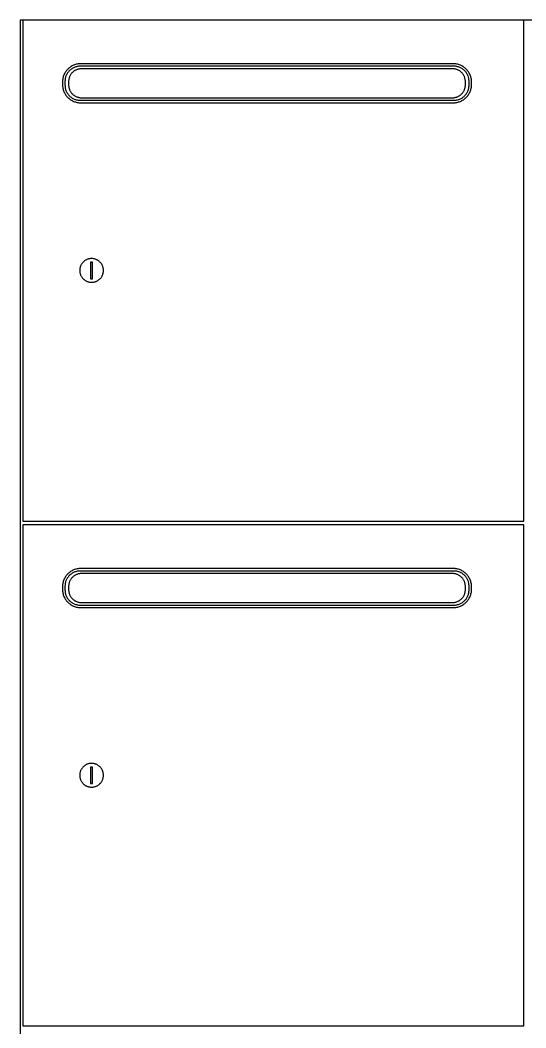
# Model space of a CAD drawing. Header units: millimetres. Extents: x 1075 to 13200, y 678 to 7235.
# Drawn here: x 6394 to 6795, y 1989 to 2788 of the extents above; entities that cross this region are included whole.
import ezdxf

# ---------------------------------------------------------------- set-up
doc = ezdxf.new("R2010")
doc.units = ezdxf.units.MM

msp = doc.modelspace()

# ---------------------------------------------------------------- linework, layer by layer
at = {"color": 0}
for points in [[(7195.13, 2787.76, 0), (6394.13, 2787.76, 0), (6394.13, 1187.76, 0), (7195.13, 1187.76, 0)], [(6793.13, 2787.76, 0), (6396.13, 2787.76, 0), (6396.13, 2390.76, 0), (6793.13, 2390.76, 0)], [(6751.63, 2738.74, 0), (6751.61, 2739.49, 0), (6751.56, 2740.23, 0), (6751.47, 2740.95, 0), (6751.34, 2741.67, 0), (6751.17, 2742.37, 0), (6750.98, 2743.06, 0), (6750.75, 2743.73, 0), (6750.49, 2744.39, 0), (6750.2, 2745.03, 0), (6749.88, 2745.66, 0), (6749.53, 2746.27, 0), (6749.15, 2746.86, 0), (6748.75, 2747.43, 0), (6748.31, 2747.97, 0), (6747.86, 2748.5, 0), (6747.38, 2749.01, 0), (6746.87, 2749.49, 0), (6746.35, 2749.94, 0), (6745.8, 2750.37, 0), (6745.23, 2750.78, 0), (6744.64, 2751.16, 0), (6744.03, 2751.51, 0), (6743.4, 2751.83, 0), (6742.76, 2752.12, 0), (6742.1, 2752.38, 0), (6741.43, 2752.61, 0), (6740.74, 2752.8, 0), (6740.04, 2752.97, 0), (6739.32, 2753.09, 0), (6738.6, 2753.19, 0), (6737.86, 2753.24, 0), (6737.11, 2753.26, 0), (6442.15, 2753.26, 0), (6441.41, 2753.24, 0), (6440.67, 2753.19, 0), (6439.94, 2753.09, 0), (6439.23, 2752.97, 0), (6438.53, 2752.8, 0), (6437.84, 2752.61, 0), (6437.16, 2752.38, 0), (6436.5, 2752.12, 0), (6435.86, 2751.83, 0), (6435.23, 2751.51, 0), (6434.63, 2751.16, 0), (6434.04, 2750.78, 0), (6433.47, 2750.37, 0), (6432.92, 2749.94, 0), (6432.39, 2749.49, 0), (6431.89, 2749.01, 0), (6431.41, 2748.5, 0), (6430.95, 2747.97, 0), (6430.52, 2747.43, 0), (6430.11, 2746.86, 0), (6429.74, 2746.27, 0), (6429.39, 2745.66, 0), (6429.07, 2745.03, 0), (6428.77, 2744.39, 0), (6428.51, 2743.73, 0), (6428.29, 2743.06, 0), (6428.09, 2742.37, 0), (6427.93, 2741.67, 0), (6427.8, 2740.95, 0), (6427.71, 2740.23, 0), (6427.65, 2739.49, 0), (6427.63, 2738.74, 0), (6427.63, 2736.78, 0), (6427.65, 2736.04, 0), (6427.71, 2735.3, 0), (6427.8, 2734.57, 0), (6427.93, 2733.86, 0), (6428.09, 2733.16, 0), (6428.29, 2732.47, 0), (6428.51, 2731.79, 0), (6428.77, 2731.13, 0), (6429.07, 2730.49, 0), (6429.39, 2729.86, 0), (6429.74, 2729.26, 0), (6430.11, 2728.67, 0), (6430.52, 2728.1, 0), (6430.95, 2727.55, 0), (6431.41, 2727.02, 0), (6431.89, 2726.52, 0), (6432.39, 2726.04, 0), (6432.92, 2725.58, 0), (6433.47, 2725.15, 0), (6434.04, 2724.74, 0), (6434.63, 2724.37, 0), (6435.23, 2724.02, 0), (6435.86, 2723.69, 0), (6436.5, 2723.4, 0), (6437.16, 2723.14, 0), (6437.84, 2722.92, 0), (6438.53, 2722.72, 0), (6439.23, 2722.56, 0), (6439.94, 2722.43, 0), (6440.67, 2722.34, 0), (6441.41, 2722.28, 0), (6442.15, 2722.26, 0), (6737.11, 2722.26, 0), (6737.86, 2722.28, 0), (6738.6, 2722.34, 0), (6739.32, 2722.43, 0), (6740.04, 2722.56, 0), (6740.74, 2722.72, 0), (6741.43, 2722.92, 0), (6742.1, 2723.14, 0), (6742.76, 2723.4, 0), (6743.4, 2723.69, 0), (6744.03, 2724.02, 0), (6744.64, 2724.37, 0), (6745.23, 2724.74, 0), (6745.8, 2725.15, 0), (6746.35, 2725.58, 0), (6746.87, 2726.04, 0), (6747.38, 2726.52, 0), (6747.86, 2727.02, 0), (6748.31, 2727.55, 0), (6748.75, 2728.1, 0), (6749.15, 2728.67, 0), (6749.53, 2729.26, 0), (6749.88, 2729.86, 0), (6750.2, 2730.49, 0), (6750.49, 2731.13, 0), (6750.75, 2731.79, 0), (6750.98, 2732.47, 0), (6751.17, 2733.16, 0), (6751.34, 2733.86, 0), (6751.47, 2734.57, 0), (6751.56, 2735.3, 0), (6751.61, 2736.04, 0), (6751.63, 2736.78, 0)], [(6749.63, 2739.26, 0), (6749.62, 2739.88, 0), (6749.57, 2740.49, 0), (6749.49, 2741.09, 0), (6749.39, 2741.68, 0), (6749.25, 2742.26, 0), (6749.09, 2742.83, 0), (6748.9, 2743.39, 0), (6748.69, 2743.93, 0), (6748.45, 2744.46, 0), (6748.18, 2744.98, 0), (6747.89, 2745.48, 0), (6747.58, 2745.97, 0), (6747.25, 2746.44, 0), (6746.89, 2746.89, 0), (6746.51, 2747.33, 0), (6746.12, 2747.74, 0), (6745.7, 2748.14, 0), (6745.26, 2748.52, 0), (6744.81, 2748.88, 0), (6744.34, 2749.21, 0), (6743.85, 2749.52, 0), (6743.35, 2749.81, 0), (6742.83, 2750.08, 0), (6742.3, 2750.32, 0), (6741.76, 2750.53, 0), (6741.2, 2750.72, 0), (6740.63, 2750.88, 0), (6740.05, 2751.02, 0), (6739.46, 2751.12, 0), (6738.86, 2751.2, 0), (6738.25, 2751.25, 0), (6737.63, 2751.26, 0), (6441.63, 2751.26, 0), (6441.02, 2751.25, 0), (6440.41, 2751.2, 0), (6439.81, 2751.12, 0), (6439.22, 2751.02, 0), (6438.64, 2750.88, 0), (6438.07, 2750.72, 0), (6437.51, 2750.53, 0), (6436.96, 2750.32, 0), (6436.43, 2750.08, 0), (6435.92, 2749.81, 0), (6435.41, 2749.52, 0), (6434.93, 2749.21, 0), (6434.46, 2748.88, 0), (6434, 2748.52, 0), (6433.57, 2748.14, 0), (6433.15, 2747.74, 0), (6432.75, 2747.33, 0), (6432.37, 2746.89, 0), (6432.02, 2746.44, 0), (6431.68, 2745.97, 0), (6431.37, 2745.48, 0), (6431.08, 2744.98, 0), (6430.82, 2744.46, 0), (6430.58, 2743.93, 0), (6430.36, 2743.39, 0), (6430.17, 2742.83, 0), (6430.01, 2742.26, 0), (6429.88, 2741.68, 0), (6429.77, 2741.09, 0), (6429.69, 2740.49, 0), (6429.65, 2739.88, 0), (6429.63, 2739.26, 0), (6429.63, 2736.26, 0), (6429.65, 2735.64, 0), (6429.69, 2735.04, 0), (6429.77, 2734.44, 0), (6429.88, 2733.85, 0), (6430.01, 2733.26, 0), (6430.17, 2732.7, 0), (6430.36, 2732.14, 0), (6430.58, 2731.59, 0), (6430.82, 2731.06, 0), (6431.08, 2730.54, 0), (6431.37, 2730.04, 0), (6431.68, 2729.56, 0), (6432.02, 2729.08, 0), (6432.37, 2728.63, 0), (6432.75, 2728.2, 0), (6433.15, 2727.78, 0), (6433.57, 2727.38, 0), (6434, 2727, 0), (6434.46, 2726.65, 0), (6434.93, 2726.31, 0), (6435.41, 2726, 0), (6435.92, 2725.71, 0), (6436.43, 2725.45, 0), (6436.96, 2725.21, 0), (6437.51, 2724.99, 0), (6438.07, 2724.8, 0), (6438.64, 2724.64, 0), (6439.22, 2724.51, 0), (6439.81, 2724.4, 0), (6440.41, 2724.32, 0), (6441.02, 2724.28, 0), (6441.63, 2724.26, 0), (6737.63, 2724.26, 0), (6738.25, 2724.28, 0), (6738.86, 2724.32, 0), (6739.46, 2724.4, 0), (6740.05, 2724.51, 0), (6740.63, 2724.64, 0), (6741.2, 2724.8, 0), (6741.76, 2724.99, 0), (6742.3, 2725.21, 0), (6742.83, 2725.45, 0), (6743.35, 2725.71, 0), (6743.85, 2726, 0), (6744.34, 2726.31, 0), (6744.81, 2726.65, 0), (6745.26, 2727, 0), (6745.7, 2727.38, 0), (6746.12, 2727.78, 0), (6746.51, 2728.2, 0), (6746.89, 2728.63, 0), (6747.25, 2729.08, 0), (6747.58, 2729.56, 0), (6747.89, 2730.04, 0), (6748.18, 2730.54, 0), (6748.45, 2731.06, 0), (6748.69, 2731.59, 0), (6748.9, 2732.14, 0), (6749.09, 2732.7, 0), (6749.25, 2733.26, 0), (6749.39, 2733.85, 0), (6749.49, 2734.44, 0), (6749.57, 2735.04, 0), (6749.62, 2735.64, 0), (6749.63, 2736.26, 0)], [(6746.74, 2739.07, 0), (6746.73, 2739.59, 0), (6746.69, 2740.11, 0), (6746.62, 2740.61, 0), (6746.53, 2741.11, 0), (6746.42, 2741.61, 0), (6746.28, 2742.09, 0), (6746.12, 2742.56, 0), (6745.94, 2743.02, 0), (6745.74, 2743.47, 0), (6745.51, 2743.91, 0), (6745.27, 2744.34, 0), (6745, 2744.75, 0), (6744.72, 2745.15, 0), (6744.42, 2745.53, 0), (6744.1, 2745.9, 0), (6743.76, 2746.25, 0), (6743.41, 2746.59, 0), (6743.04, 2746.91, 0), (6742.66, 2747.21, 0), (6742.26, 2747.49, 0), (6741.85, 2747.76, 0), (6741.42, 2748, 0), (6740.98, 2748.23, 0), (6740.53, 2748.43, 0), (6740.07, 2748.61, 0), (6739.6, 2748.77, 0), (6739.12, 2748.91, 0), (6738.62, 2749.03, 0), (6738.12, 2749.11, 0), (6737.62, 2749.18, 0), (6737.1, 2749.22, 0), (6736.58, 2749.23, 0), (6442.69, 2749.23, 0), (6442.17, 2749.22, 0), (6441.65, 2749.18, 0), (6441.14, 2749.11, 0), (6440.64, 2749.03, 0), (6440.15, 2748.91, 0), (6439.67, 2748.77, 0), (6439.2, 2748.61, 0), (6438.73, 2748.43, 0), (6438.28, 2748.23, 0), (6437.85, 2748, 0), (6437.42, 2747.76, 0), (6437.01, 2747.49, 0), (6436.61, 2747.21, 0), (6436.22, 2746.91, 0), (6435.86, 2746.59, 0), (6435.5, 2746.25, 0), (6435.17, 2745.9, 0), (6434.85, 2745.53, 0), (6434.54, 2745.15, 0), (6434.26, 2744.75, 0), (6434, 2744.34, 0), (6433.75, 2743.91, 0), (6433.53, 2743.47, 0), (6433.32, 2743.02, 0), (6433.14, 2742.56, 0), (6432.98, 2742.09, 0), (6432.84, 2741.61, 0), (6432.73, 2741.11, 0), (6432.64, 2740.61, 0), (6432.58, 2740.11, 0), (6432.54, 2739.59, 0), (6432.52, 2739.07, 0), (6432.52, 2736.46, 0), (6432.54, 2735.93, 0), (6432.58, 2735.42, 0), (6432.64, 2734.91, 0), (6432.73, 2734.41, 0), (6432.84, 2733.92, 0), (6432.98, 2733.44, 0), (6433.14, 2732.96, 0), (6433.32, 2732.5, 0), (6433.53, 2732.05, 0), (6433.75, 2731.61, 0), (6434, 2731.19, 0), (6434.26, 2730.78, 0), (6434.54, 2730.38, 0), (6434.85, 2729.99, 0), (6435.17, 2729.62, 0), (6435.5, 2729.27, 0), (6435.86, 2728.93, 0), (6436.22, 2728.61, 0), (6436.61, 2728.31, 0), (6437.01, 2728.03, 0), (6437.42, 2727.76, 0), (6437.85, 2727.52, 0), (6438.28, 2727.29, 0), (6438.73, 2727.09, 0), (6439.2, 2726.91, 0), (6439.67, 2726.75, 0), (6440.15, 2726.61, 0), (6440.64, 2726.5, 0), (6441.14, 2726.41, 0), (6441.65, 2726.34, 0), (6442.17, 2726.3, 0), (6442.69, 2726.29, 0), (6736.58, 2726.29, 0), (6737.1, 2726.3, 0), (6737.62, 2726.34, 0), (6738.12, 2726.41, 0), (6738.62, 2726.5, 0), (6739.12, 2726.61, 0), (6739.6, 2726.75, 0), (6740.07, 2726.91, 0), (6740.53, 2727.09, 0), (6740.98, 2727.29, 0), (6741.42, 2727.52, 0), (6741.85, 2727.76, 0), (6742.26, 2728.03, 0), (6742.66, 2728.31, 0), (6743.04, 2728.61, 0), (6743.41, 2728.93, 0), (6743.76, 2729.27, 0), (6744.1, 2729.62, 0), (6744.42, 2729.99, 0), (6744.72, 2730.38, 0), (6745, 2730.78, 0), (6745.27, 2731.19, 0), (6745.51, 2731.61, 0), (6745.74, 2732.05, 0), (6745.94, 2732.5, 0), (6746.12, 2732.96, 0), (6746.28, 2733.44, 0), (6746.42, 2733.92, 0), (6746.53, 2734.41, 0), (6746.62, 2734.91, 0), (6746.69, 2735.42, 0), (6746.73, 2735.93, 0), (6746.74, 2736.46, 0)], [(6460.08, 2589.42, 0.48), (6460.07, 2589.9, 0.48), (6460.03, 2590.38, 0.48), (6459.97, 2590.85, 0.48), (6459.89, 2591.31, 0.48), (6459.79, 2591.76, 0.48), (6459.66, 2592.21, 0.48), (6459.51, 2592.65, 0.48), (6459.34, 2593.07, 0.48), (6459.15, 2593.49, 0.48), (6458.95, 2593.9, 0.48), (6458.72, 2594.29, 0.48), (6458.47, 2594.67, 0.48), (6458.21, 2595.04, 0.48), (6457.93, 2595.4, 0.48), (6457.64, 2595.74, 0.48), (6457.33, 2596.06, 0.48), (6457, 2596.37, 0.48), (6456.66, 2596.67, 0.48), (6456.3, 2596.95, 0.48), (6455.93, 2597.21, 0.48), (6455.55, 2597.46, 0.48), (6455.16, 2597.68, 0.48), (6454.75, 2597.89, 0.48), (6454.34, 2598.08, 0.48), (6453.91, 2598.25, 0.48), (6453.47, 2598.4, 0.48), (6453.03, 2598.52, 0.48), (6452.57, 2598.63, 0.48), (6452.11, 2598.71, 0.48), (6451.64, 2598.77, 0.48), (6451.16, 2598.81, 0.48), (6450.68, 2598.82, 0.48), (6450.19, 2598.81, 0.48), (6449.72, 2598.77, 0.48), (6449.25, 2598.71, 0.48), (6448.78, 2598.63, 0.48), (6448.33, 2598.52, 0.48), (6447.88, 2598.4, 0.48), (6447.45, 2598.25, 0.48), (6447.02, 2598.08, 0.48), (6446.6, 2597.89, 0.48), (6446.2, 2597.68, 0.48), (6445.8, 2597.46, 0.48), (6445.42, 2597.21, 0.48), (6445.05, 2596.95, 0.48), (6444.7, 2596.67, 0.48), (6444.36, 2596.37, 0.48), (6444.03, 2596.06, 0.48), (6443.72, 2595.74, 0.48), (6443.42, 2595.4, 0.48), (6443.14, 2595.04, 0.48), (6442.88, 2594.67, 0.48), (6442.64, 2594.29, 0.48), (6442.41, 2593.9, 0.48), (6442.2, 2593.49, 0.48), (6442.01, 2593.07, 0.48), (6441.84, 2592.65, 0.48), (6441.7, 2592.21, 0.48), (6441.57, 2591.76, 0.48), (6441.46, 2591.31, 0.48), (6441.38, 2590.85, 0.48), (6441.32, 2590.38, 0.48), (6441.29, 2589.9, 0.48), (6441.27, 2589.42, 0.48), (6441.29, 2588.93, 0.48), (6441.32, 2588.45, 0.48), (6441.38, 2587.98, 0.48), (6441.46, 2587.52, 0.48), (6441.57, 2587.07, 0.48), (6441.7, 2586.62, 0.48), (6441.84, 2586.18, 0.48), (6442.01, 2585.76, 0.48), (6442.2, 2585.34, 0.48), (6442.41, 2584.93, 0.48), (6442.64, 2584.54, 0.48), (6442.88, 2584.16, 0.48), (6443.14, 2583.79, 0.48), (6443.42, 2583.43, 0.48), (6443.72, 2583.09, 0.48), (6444.03, 2582.77, 0.48), (6444.36, 2582.46, 0.48), (6444.7, 2582.16, 0.48), (6445.05, 2581.88, 0.48), (6445.42, 2581.62, 0.48), (6445.8, 2581.37, 0.48), (6446.2, 2581.15, 0.48), (6446.6, 2580.94, 0.48), (6447.02, 2580.75, 0.48), (6447.45, 2580.58, 0.48), (6447.88, 2580.43, 0.48), (6448.33, 2580.31, 0.48), (6448.78, 2580.2, 0.48), (6449.25, 2580.12, 0.48), (6449.72, 2580.06, 0.48), (6450.19, 2580.02, 0.48), (6450.68, 2580.01, 0.48), (6451.16, 2580.02, 0.48), (6451.64, 2580.06, 0.48), (6452.11, 2580.12, 0.48), (6452.57, 2580.2, 0.48), (6453.03, 2580.31, 0.48), (6453.47, 2580.43, 0.48), (6453.91, 2580.58, 0.48), (6454.34, 2580.75, 0.48), (6454.75, 2580.94, 0.48), (6455.16, 2581.15, 0.48), (6455.55, 2581.37, 0.48), (6455.93, 2581.62, 0.48), (6456.3, 2581.88, 0.48), (6456.66, 2582.16, 0.48), (6457, 2582.46, 0.48), (6457.33, 2582.77, 0.48), (6457.64, 2583.09, 0.48), (6457.93, 2583.43, 0.48), (6458.21, 2583.79, 0.48), (6458.47, 2584.16, 0.48), (6458.72, 2584.54, 0.48), (6458.95, 2584.93, 0.48), (6459.15, 2585.34, 0.48), (6459.34, 2585.76, 0.48), (6459.51, 2586.18, 0.48), (6459.66, 2586.62, 0.48), (6459.79, 2587.07, 0.48), (6459.89, 2587.52, 0.48), (6459.97, 2587.98, 0.48), (6460.03, 2588.45, 0.48), (6460.07, 2588.93, 0.48)], [(6451.41, 2595.89, 0.48), (6449.81, 2595.89, 0.48), (6449.81, 2582.85, 0.48), (6451.41, 2582.85, 0.48)], [(6793.13, 2387.76, 0), (6396.13, 2387.76, 0), (6396.13, 1990.76, 0), (6793.13, 1990.76, 0)], [(6751.63, 2338.74, 0), (6751.61, 2339.49, 0), (6751.56, 2340.23, 0), (6751.47, 2340.95, 0), (6751.34, 2341.67, 0), (6751.17, 2342.37, 0), (6750.98, 2343.06, 0), (6750.75, 2343.73, 0), (6750.49, 2344.39, 0), (6750.2, 2345.03, 0), (6749.88, 2345.66, 0), (6749.53, 2346.27, 0), (6749.15, 2346.86, 0), (6748.75, 2347.43, 0), (6748.31, 2347.97, 0), (6747.86, 2348.5, 0), (6747.38, 2349.01, 0), (6746.87, 2349.49, 0), (6746.35, 2349.94, 0), (6745.8, 2350.37, 0), (6745.23, 2350.78, 0), (6744.64, 2351.16, 0), (6744.03, 2351.51, 0), (6743.4, 2351.83, 0), (6742.76, 2352.12, 0), (6742.1, 2352.38, 0), (6741.43, 2352.61, 0), (6740.74, 2352.8, 0), (6740.04, 2352.97, 0), (6739.32, 2353.09, 0), (6738.6, 2353.19, 0), (6737.86, 2353.24, 0), (6737.11, 2353.26, 0), (6442.15, 2353.26, 0), (6441.41, 2353.24, 0), (6440.67, 2353.19, 0), (6439.94, 2353.09, 0), (6439.23, 2352.97, 0), (6438.53, 2352.8, 0), (6437.84, 2352.61, 0), (6437.16, 2352.38, 0), (6436.5, 2352.12, 0), (6435.86, 2351.83, 0), (6435.23, 2351.51, 0), (6434.63, 2351.16, 0), (6434.04, 2350.78, 0), (6433.47, 2350.37, 0), (6432.92, 2349.94, 0), (6432.39, 2349.49, 0), (6431.89, 2349.01, 0), (6431.41, 2348.5, 0), (6430.95, 2347.97, 0), (6430.52, 2347.43, 0), (6430.11, 2346.86, 0), (6429.74, 2346.27, 0), (6429.39, 2345.66, 0), (6429.07, 2345.03, 0), (6428.77, 2344.39, 0), (6428.51, 2343.73, 0), (6428.29, 2343.06, 0), (6428.09, 2342.37, 0), (6427.93, 2341.67, 0), (6427.8, 2340.95, 0), (6427.71, 2340.23, 0), (6427.65, 2339.49, 0), (6427.63, 2338.74, 0), (6427.63, 2336.78, 0), (6427.65, 2336.04, 0), (6427.71, 2335.3, 0), (6427.8, 2334.57, 0), (6427.93, 2333.86, 0), (6428.09, 2333.16, 0), (6428.29, 2332.47, 0), (6428.51, 2331.79, 0), (6428.77, 2331.13, 0), (6429.07, 2330.49, 0), (6429.39, 2329.86, 0), (6429.74, 2329.26, 0), (6430.11, 2328.67, 0), (6430.52, 2328.1, 0), (6430.95, 2327.55, 0), (6431.41, 2327.02, 0), (6431.89, 2326.52, 0), (6432.39, 2326.04, 0), (6432.92, 2325.58, 0), (6433.47, 2325.15, 0), (6434.04, 2324.74, 0), (6434.63, 2324.37, 0), (6435.23, 2324.02, 0), (6435.86, 2323.69, 0), (6436.5, 2323.4, 0), (6437.16, 2323.14, 0), (6437.84, 2322.92, 0), (6438.53, 2322.72, 0), (6439.23, 2322.56, 0), (6439.94, 2322.43, 0), (6440.67, 2322.34, 0), (6441.41, 2322.28, 0), (6442.15, 2322.26, 0), (6737.11, 2322.26, 0), (6737.86, 2322.28, 0), (6738.6, 2322.34, 0), (6739.32, 2322.43, 0), (6740.04, 2322.56, 0), (6740.74, 2322.72, 0), (6741.43, 2322.92, 0), (6742.1, 2323.14, 0), (6742.76, 2323.4, 0), (6743.4, 2323.69, 0), (6744.03, 2324.02, 0), (6744.64, 2324.37, 0), (6745.23, 2324.74, 0), (6745.8, 2325.15, 0), (6746.35, 2325.58, 0), (6746.87, 2326.04, 0), (6747.38, 2326.52, 0), (6747.86, 2327.02, 0), (6748.31, 2327.55, 0), (6748.75, 2328.1, 0), (6749.15, 2328.67, 0), (6749.53, 2329.26, 0), (6749.88, 2329.86, 0), (6750.2, 2330.49, 0), (6750.49, 2331.13, 0), (6750.75, 2331.79, 0), (6750.98, 2332.47, 0), (6751.17, 2333.16, 0), (6751.34, 2333.86, 0), (6751.47, 2334.57, 0), (6751.56, 2335.3, 0), (6751.61, 2336.04, 0), (6751.63, 2336.78, 0)], [(6749.63, 2339.26, 0), (6749.62, 2339.88, 0), (6749.57, 2340.49, 0), (6749.49, 2341.09, 0), (6749.39, 2341.68, 0), (6749.25, 2342.26, 0), (6749.09, 2342.83, 0), (6748.9, 2343.39, 0), (6748.69, 2343.93, 0), (6748.45, 2344.46, 0), (6748.18, 2344.98, 0), (6747.89, 2345.48, 0), (6747.58, 2345.97, 0), (6747.25, 2346.44, 0), (6746.89, 2346.89, 0), (6746.51, 2347.33, 0), (6746.12, 2347.74, 0), (6745.7, 2348.14, 0), (6745.26, 2348.52, 0), (6744.81, 2348.88, 0), (6744.34, 2349.21, 0), (6743.85, 2349.52, 0), (6743.35, 2349.81, 0), (6742.83, 2350.08, 0), (6742.3, 2350.32, 0), (6741.76, 2350.53, 0), (6741.2, 2350.72, 0), (6740.63, 2350.88, 0), (6740.05, 2351.02, 0), (6739.46, 2351.12, 0), (6738.86, 2351.2, 0), (6738.25, 2351.25, 0), (6737.63, 2351.26, 0), (6441.63, 2351.26, 0), (6441.02, 2351.25, 0), (6440.41, 2351.2, 0), (6439.81, 2351.12, 0), (6439.22, 2351.02, 0), (6438.64, 2350.88, 0), (6438.07, 2350.72, 0), (6437.51, 2350.53, 0), (6436.96, 2350.32, 0), (6436.43, 2350.08, 0), (6435.92, 2349.81, 0), (6435.41, 2349.52, 0), (6434.93, 2349.21, 0), (6434.46, 2348.88, 0), (6434, 2348.52, 0), (6433.57, 2348.14, 0), (6433.15, 2347.74, 0), (6432.75, 2347.33, 0), (6432.37, 2346.89, 0), (6432.02, 2346.44, 0), (6431.68, 2345.97, 0), (6431.37, 2345.48, 0), (6431.08, 2344.98, 0), (6430.82, 2344.46, 0), (6430.58, 2343.93, 0), (6430.36, 2343.39, 0), (6430.17, 2342.83, 0), (6430.01, 2342.26, 0), (6429.88, 2341.68, 0), (6429.77, 2341.09, 0), (6429.69, 2340.49, 0), (6429.65, 2339.88, 0), (6429.63, 2339.26, 0), (6429.63, 2336.26, 0), (6429.65, 2335.64, 0), (6429.69, 2335.04, 0), (6429.77, 2334.44, 0), (6429.88, 2333.85, 0), (6430.01, 2333.26, 0), (6430.17, 2332.7, 0), (6430.36, 2332.14, 0), (6430.58, 2331.59, 0), (6430.82, 2331.06, 0), (6431.08, 2330.54, 0), (6431.37, 2330.04, 0), (6431.68, 2329.56, 0), (6432.02, 2329.08, 0), (6432.37, 2328.63, 0), (6432.75, 2328.2, 0), (6433.15, 2327.78, 0), (6433.57, 2327.38, 0), (6434, 2327, 0), (6434.46, 2326.65, 0), (6434.93, 2326.31, 0), (6435.41, 2326, 0), (6435.92, 2325.71, 0), (6436.43, 2325.45, 0), (6436.96, 2325.21, 0), (6437.51, 2324.99, 0), (6438.07, 2324.8, 0), (6438.64, 2324.64, 0), (6439.22, 2324.51, 0), (6439.81, 2324.4, 0), (6440.41, 2324.32, 0), (6441.02, 2324.28, 0), (6441.63, 2324.26, 0), (6737.63, 2324.26, 0), (6738.25, 2324.28, 0), (6738.86, 2324.32, 0), (6739.46, 2324.4, 0), (6740.05, 2324.51, 0), (6740.63, 2324.64, 0), (6741.2, 2324.8, 0), (6741.76, 2324.99, 0), (6742.3, 2325.21, 0), (6742.83, 2325.45, 0), (6743.35, 2325.71, 0), (6743.85, 2326, 0), (6744.34, 2326.31, 0), (6744.81, 2326.65, 0), (6745.26, 2327, 0), (6745.7, 2327.38, 0), (6746.12, 2327.78, 0), (6746.51, 2328.2, 0), (6746.89, 2328.63, 0), (6747.25, 2329.08, 0), (6747.58, 2329.56, 0), (6747.89, 2330.04, 0), (6748.18, 2330.54, 0), (6748.45, 2331.06, 0), (6748.69, 2331.59, 0), (6748.9, 2332.14, 0), (6749.09, 2332.7, 0), (6749.25, 2333.26, 0), (6749.39, 2333.85, 0), (6749.49, 2334.44, 0), (6749.57, 2335.04, 0), (6749.62, 2335.64, 0), (6749.63, 2336.26, 0)], [(6746.74, 2339.07, 0), (6746.73, 2339.59, 0), (6746.69, 2340.11, 0), (6746.62, 2340.61, 0), (6746.53, 2341.11, 0), (6746.42, 2341.61, 0), (6746.28, 2342.09, 0), (6746.12, 2342.56, 0), (6745.94, 2343.02, 0), (6745.74, 2343.47, 0), (6745.51, 2343.91, 0), (6745.27, 2344.34, 0), (6745, 2344.75, 0), (6744.72, 2345.15, 0), (6744.42, 2345.53, 0), (6744.1, 2345.9, 0), (6743.76, 2346.25, 0), (6743.41, 2346.59, 0), (6743.04, 2346.91, 0), (6742.66, 2347.21, 0), (6742.26, 2347.49, 0), (6741.85, 2347.76, 0), (6741.42, 2348, 0), (6740.98, 2348.23, 0), (6740.53, 2348.43, 0), (6740.07, 2348.61, 0), (6739.6, 2348.77, 0), (6739.12, 2348.91, 0), (6738.62, 2349.03, 0), (6738.12, 2349.11, 0), (6737.62, 2349.18, 0), (6737.1, 2349.22, 0), (6736.58, 2349.23, 0), (6442.69, 2349.23, 0), (6442.17, 2349.22, 0), (6441.65, 2349.18, 0), (6441.14, 2349.11, 0), (6440.64, 2349.03, 0), (6440.15, 2348.91, 0), (6439.67, 2348.77, 0), (6439.2, 2348.61, 0), (6438.73, 2348.43, 0), (6438.28, 2348.23, 0), (6437.85, 2348, 0), (6437.42, 2347.76, 0), (6437.01, 2347.49, 0), (6436.61, 2347.21, 0), (6436.22, 2346.91, 0), (6435.86, 2346.59, 0), (6435.5, 2346.25, 0), (6435.17, 2345.9, 0), (6434.85, 2345.53, 0), (6434.54, 2345.15, 0), (6434.26, 2344.75, 0), (6434, 2344.34, 0), (6433.75, 2343.91, 0), (6433.53, 2343.47, 0), (6433.32, 2343.02, 0), (6433.14, 2342.56, 0), (6432.98, 2342.09, 0), (6432.84, 2341.61, 0), (6432.73, 2341.11, 0), (6432.64, 2340.61, 0), (6432.58, 2340.11, 0), (6432.54, 2339.59, 0), (6432.52, 2339.07, 0), (6432.52, 2336.46, 0), (6432.54, 2335.93, 0), (6432.58, 2335.42, 0), (6432.64, 2334.91, 0), (6432.73, 2334.41, 0), (6432.84, 2333.92, 0), (6432.98, 2333.44, 0), (6433.14, 2332.96, 0), (6433.32, 2332.5, 0), (6433.53, 2332.05, 0), (6433.75, 2331.61, 0), (6434, 2331.19, 0), (6434.26, 2330.78, 0), (6434.54, 2330.38, 0), (6434.85, 2329.99, 0), (6435.17, 2329.62, 0), (6435.5, 2329.27, 0), (6435.86, 2328.93, 0), (6436.22, 2328.61, 0), (6436.61, 2328.31, 0), (6437.01, 2328.03, 0), (6437.42, 2327.76, 0), (6437.85, 2327.52, 0), (6438.28, 2327.29, 0), (6438.73, 2327.09, 0), (6439.2, 2326.91, 0), (6439.67, 2326.75, 0), (6440.15, 2326.61, 0), (6440.64, 2326.5, 0), (6441.14, 2326.41, 0), (6441.65, 2326.34, 0), (6442.17, 2326.3, 0), (6442.69, 2326.29, 0), (6736.58, 2326.29, 0), (6737.1, 2326.3, 0), (6737.62, 2326.34, 0), (6738.12, 2326.41, 0), (6738.62, 2326.5, 0), (6739.12, 2326.61, 0), (6739.6, 2326.75, 0), (6740.07, 2326.91, 0), (6740.53, 2327.09, 0), (6740.98, 2327.29, 0), (6741.42, 2327.52, 0), (6741.85, 2327.76, 0), (6742.26, 2328.03, 0), (6742.66, 2328.31, 0), (6743.04, 2328.61, 0), (6743.41, 2328.93, 0), (6743.76, 2329.27, 0), (6744.1, 2329.62, 0), (6744.42, 2329.99, 0), (6744.72, 2330.38, 0), (6745, 2330.78, 0), (6745.27, 2331.19, 0), (6745.51, 2331.61, 0), (6745.74, 2332.05, 0), (6745.94, 2332.5, 0), (6746.12, 2332.96, 0), (6746.28, 2333.44, 0), (6746.42, 2333.92, 0), (6746.53, 2334.41, 0), (6746.62, 2334.91, 0), (6746.69, 2335.42, 0), (6746.73, 2335.93, 0), (6746.74, 2336.46, 0)], [(6460.08, 2189.42, 0.48), (6460.07, 2189.9, 0.48), (6460.03, 2190.38, 0.48), (6459.97, 2190.85, 0.48), (6459.89, 2191.31, 0.48), (6459.79, 2191.76, 0.48), (6459.66, 2192.21, 0.48), (6459.51, 2192.65, 0.48), (6459.34, 2193.07, 0.48), (6459.15, 2193.49, 0.48), (6458.95, 2193.9, 0.48), (6458.72, 2194.29, 0.48), (6458.47, 2194.67, 0.48), (6458.21, 2195.04, 0.48), (6457.93, 2195.4, 0.48), (6457.64, 2195.74, 0.48), (6457.33, 2196.06, 0.48), (6457, 2196.37, 0.48), (6456.66, 2196.67, 0.48), (6456.3, 2196.95, 0.48), (6455.93, 2197.21, 0.48), (6455.55, 2197.46, 0.48), (6455.16, 2197.68, 0.48), (6454.75, 2197.89, 0.48), (6454.34, 2198.08, 0.48), (6453.91, 2198.25, 0.48), (6453.47, 2198.4, 0.48), (6453.03, 2198.52, 0.48), (6452.57, 2198.63, 0.48), (6452.11, 2198.71, 0.48), (6451.64, 2198.77, 0.48), (6451.16, 2198.81, 0.48), (6450.68, 2198.82, 0.48), (6450.19, 2198.81, 0.48), (6449.72, 2198.77, 0.48), (6449.25, 2198.71, 0.48), (6448.78, 2198.63, 0.48), (6448.33, 2198.52, 0.48), (6447.88, 2198.4, 0.48), (6447.45, 2198.25, 0.48), (6447.02, 2198.08, 0.48), (6446.6, 2197.89, 0.48), (6446.2, 2197.68, 0.48), (6445.8, 2197.46, 0.48), (6445.42, 2197.21, 0.48), (6445.05, 2196.95, 0.48), (6444.7, 2196.67, 0.48), (6444.36, 2196.37, 0.48), (6444.03, 2196.06, 0.48), (6443.72, 2195.74, 0.48), (6443.42, 2195.4, 0.48), (6443.14, 2195.04, 0.48), (6442.88, 2194.67, 0.48), (6442.64, 2194.29, 0.48), (6442.41, 2193.9, 0.48), (6442.2, 2193.49, 0.48), (6442.01, 2193.07, 0.48), (6441.84, 2192.65, 0.48), (6441.7, 2192.21, 0.48), (6441.57, 2191.76, 0.48), (6441.46, 2191.31, 0.48), (6441.38, 2190.85, 0.48), (6441.32, 2190.38, 0.48), (6441.29, 2189.9, 0.48), (6441.27, 2189.42, 0.48), (6441.29, 2188.93, 0.48), (6441.32, 2188.45, 0.48), (6441.38, 2187.98, 0.48), (6441.46, 2187.52, 0.48), (6441.57, 2187.07, 0.48), (6441.7, 2186.62, 0.48), (6441.84, 2186.18, 0.48), (6442.01, 2185.76, 0.48), (6442.2, 2185.34, 0.48), (6442.41, 2184.93, 0.48), (6442.64, 2184.54, 0.48), (6442.88, 2184.16, 0.48), (6443.14, 2183.79, 0.48), (6443.42, 2183.43, 0.48), (6443.72, 2183.09, 0.48), (6444.03, 2182.77, 0.48), (6444.36, 2182.46, 0.48), (6444.7, 2182.16, 0.48), (6445.05, 2181.88, 0.48), (6445.42, 2181.62, 0.48), (6445.8, 2181.37, 0.48), (6446.2, 2181.15, 0.48), (6446.6, 2180.94, 0.48), (6447.02, 2180.75, 0.48), (6447.45, 2180.58, 0.48), (6447.88, 2180.43, 0.48), (6448.33, 2180.31, 0.48), (6448.78, 2180.2, 0.48), (6449.25, 2180.12, 0.48), (6449.72, 2180.06, 0.48), (6450.19, 2180.02, 0.48), (6450.68, 2180.01, 0.48), (6451.16, 2180.02, 0.48), (6451.64, 2180.06, 0.48), (6452.11, 2180.12, 0.48), (6452.57, 2180.2, 0.48), (6453.03, 2180.31, 0.48), (6453.47, 2180.43, 0.48), (6453.91, 2180.58, 0.48), (6454.34, 2180.75, 0.48), (6454.75, 2180.94, 0.48), (6455.16, 2181.15, 0.48), (6455.55, 2181.37, 0.48), (6455.93, 2181.62, 0.48), (6456.3, 2181.88, 0.48), (6456.66, 2182.16, 0.48), (6457, 2182.46, 0.48), (6457.33, 2182.77, 0.48), (6457.64, 2183.09, 0.48), (6457.93, 2183.43, 0.48), (6458.21, 2183.79, 0.48), (6458.47, 2184.16, 0.48), (6458.72, 2184.54, 0.48), (6458.95, 2184.93, 0.48), (6459.15, 2185.34, 0.48), (6459.34, 2185.76, 0.48), (6459.51, 2186.18, 0.48), (6459.66, 2186.62, 0.48), (6459.79, 2187.07, 0.48), (6459.89, 2187.52, 0.48), (6459.97, 2187.98, 0.48), (6460.03, 2188.45, 0.48), (6460.07, 2188.93, 0.48)], [(6451.41, 2195.89, 0.48), (6449.81, 2195.89, 0.48), (6449.81, 2182.85, 0.48), (6451.41, 2182.85, 0.48)]]:
    msp.add_polyline3d(points, close=True, dxfattribs=at)

doc.saveas('drawing.dxf')
